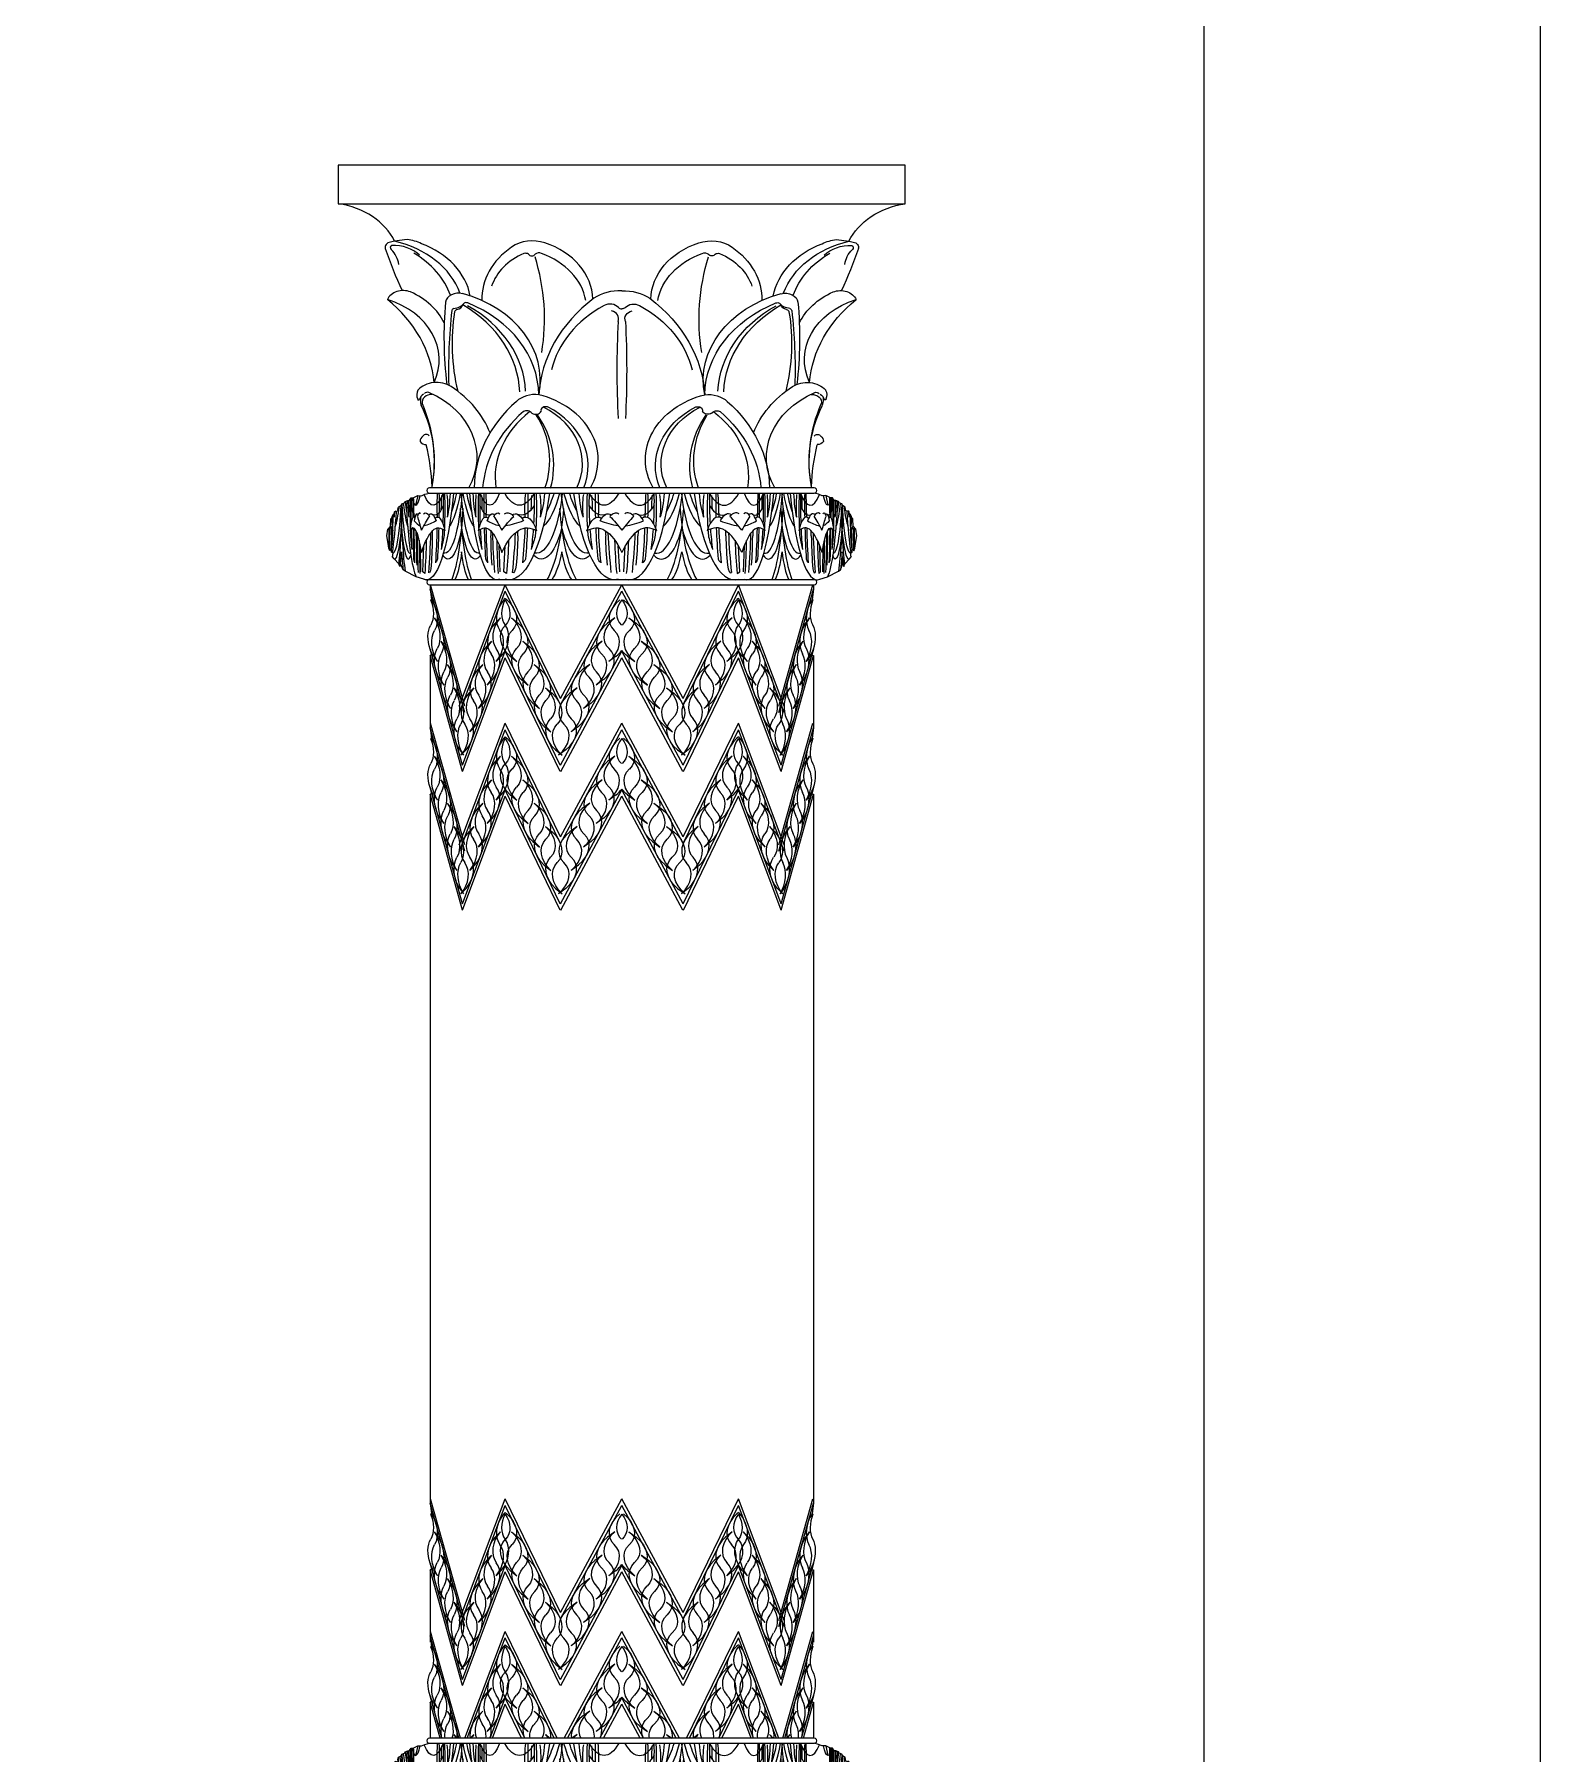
# Model space of a CAD drawing. Extents: x 15151 to 53333, y -36484 to -6005.
# Drawn here: x 35517 to 37866, y -13560 to -10880 of the extents above; entities that cross this region are included whole.
import ezdxf

# ---------------------------------------------------------------- set-up
doc = ezdxf.new("R2010")
doc.units = 0
doc.header["$MEASUREMENT"] = 0
doc.layers.get('DEFPOINTS').update_dxf_attribs({"linetype": 'CONTINUOUS'})
for name, color, linetype in [('3', 3, 'CONTINUOUS'), ('4', 4, 'CONTINUOUS'), ('7', 7, 'CONTINUOUS')]:
    doc.layers.add(name, color=color, linetype=linetype)

# ---------------------------------------------------------------- blocks, each defined once
blk = doc.blocks.new('A$C2CFD5DE8')
at = {"layer": '3'}
for p, q in [((57.2, 92), (3.2, 284.3)), ((57.3, 101.7), (4.1, 291.1)), ((48.8, 101.7), (120.4, 291.1)), ((48.9, 92), (120.4, 281)), ((120.4, 269.9), (118.4, 267.9)), ((206.5, 113.9), (120.4, 291.1)), ((206.5, 103.9), (120.4, 281)), ((120.4, 269.9), (122.9, 267.9)), ((206.5, 113.9), (302.2, 291.1)), ((206.5, 103.9), (302.2, 281)), ((9.8, 239.7), (15.8, 231.4)), ((112.8, 239.7), (104.7, 231.4)), ((130.1, 239.7), (140.5, 231.4)), ((291.3, 239.7), (279.8, 231.4)), ((53.8, 9.8), (3.2, 190.8)), ((19.9, 203.2), (26, 194.9)), ((99.1, 203.2), (91, 194.9)), ((147.8, 203.2), (158.2, 194.9)), ((271.7, 203.2), (260.2, 194.9)), ((53.7, 0), (3.2, 180.7)), ((8.6, 179.7), (14.7, 171.3)), ((30.1, 166.8), (36.2, 158.4)), ((53.6, 9.8), (120.4, 187.5)), ((53.7, 0), (120.4, 177.4)), ((85.4, 166.8), (77.3, 158.4)), ((114.3, 179.7), (106.2, 171.3)), ((206.3, 9.8), (120.4, 187.5)), ((206.2, 0), (120.4, 177.4)), ((128.2, 179.7), (138.6, 171.3)), ((165.4, 166.8), (175.8, 158.4)), ((206.7, 9.8), (302.2, 187.5)), ((206.9, 0), (302.2, 177.4)), ((252.1, 166.8), (240.6, 158.4)), ((293.5, 179.7), (281.9, 171.3)), ((18.8, 143.2), (24.9, 134.8)), ((100.6, 143.2), (92.5, 134.8)), ((145.8, 143.2), (156.3, 134.8)), ((273.9, 143.2), (262.3, 134.8)), ((40.3, 130.3), (46.4, 121.9)), ((71.7, 130.3), (63.6, 121.9)), ((183, 130.3), (193.5, 121.9)), ((232.6, 130.3), (221, 121.9)), ((29, 106.7), (35.1, 98.3)), ((86.9, 106.7), (78.8, 98.3)), ((163.5, 106.7), (173.9, 98.3)), ((254.3, 106.7), (242.7, 98.3)), ((39.2, 70.2), (45.2, 61.8)), ((73.2, 70.2), (65.1, 61.8)), ((181.1, 70.2), (191.5, 61.8)), ((234.7, 70.2), (223.1, 61.8)), ((49.4, 33.7), (55.4, 25.4)), ((59.5, 33.7), (51.3, 25.4)), ((198.8, 33.7), (209.2, 25.4)), ((215.1, 33.7), (203.5, 25.4))]:
    blk.add_line(p, q, dxfattribs=at)
at = {"layer": '3', "extrusion": (0, 0, -1)}
for centre, major_axis, ratio, start_param, end_param in [((-9, 246.6), (-9.7, 34.8), 0.613921, 1.094958, 2.600787), ((87.3, 255), (-37.1, 21.9), 0.744912, 2.111744, 3.332981), ((97.7, 246.6), (-37.1, 21.9), 0.744912, 1.827151, 3.332981), ((30, 192.4), (-9.9, 35.6), 0.613606, 4.258491, 5.746477), ((-4.8, 218.5), (-9.7, 34.8), 0.613921, 1.094958, 2.600787), ((1.2, 210.2), (-9.7, 34.8), 0.613921, 1.094958, 2.600787), ((154.7, 200.7), (-38, 22.5), 0.74475, -1.29354, 0.194446), ((165.1, 192.4), (-38, 22.5), 0.74475, -1.29354, 0.194446), ((104.9, 218.5), (-37.1, 21.9), 0.744912, 1.827151, 3.332981), ((115.3, 210.2), (-37.1, 21.9), 0.744912, 1.827151, 3.332981), ((1166, 545.8), (1163.5, 352.7), 0.210064, 3.084145, 3.13223), ((34.1, 164.2), (-9.9, 35.6), 0.613606, 4.258491, 5.746477), ((5.4, 182), (-9.7, 34.8), 0.613921, 1.094958, 2.600787), ((11.4, 173.7), (-9.7, 34.8), 0.613921, 1.094958, 2.600787), ((172.3, 164.2), (-38, 22.5), 0.74475, -1.29354, 0.194446), ((122.6, 182), (-37.1, 21.9), 0.744912, 1.827151, 3.332981), ((133, 173.7), (-37.1, 21.9), 0.744912, 1.827151, 3.332981), ((40.2, 155.9), (-9.9, 35.6), 0.613606, 4.258491, 5.746477), ((15.6, 145.6), (-9.7, 34.8), 0.613921, 1.094958, 2.600787), ((182.7, 155.9), (-38, 22.5), 0.74475, -1.29354, 0.194446), ((140.2, 145.6), (-37.1, 21.9), 0.744912, 1.827151, 3.332981), ((44.3, 127.8), (-9.9, 35.6), 0.613606, 4.258491, 5.746477), ((50.4, 119.4), (-9.9, 35.6), 0.613606, 4.258491, 5.746477), ((21.6, 137.2), (-9.7, 34.8), 0.613921, 1.094958, 2.600787), ((190, 127.8), (-38, 22.5), 0.74475, -1.29354, 0.194446), ((200.4, 119.4), (-38, 22.5), 0.74475, -1.29354, 0.194446), ((150.6, 137.2), (-37.1, 21.9), 0.744912, 1.827151, 3.332981), ((54.5, 91.3), (-9.9, 35.6), 0.613606, 4.258491, 5.746477), ((60.5, 82.9), (-9.9, 35.6), 0.613606, 4.258491, 5.746477), ((25.8, 109.1), (-9.7, 34.8), 0.613921, 1.094958, 2.600787), ((31.8, 100.7), (-9.7, 34.8), 0.613921, 1.094958, 2.600787), ((207.6, 91.3), (-38, 22.5), 0.74475, -1.29354, 0.194446), ((218, 82.9), (-38, 22.5), 0.74475, -1.29354, 0.194446), ((157.8, 109.1), (-37.1, 21.9), 0.744912, 1.827151, 3.332981), ((168.3, 100.7), (-37.1, 21.9), 0.744912, 1.827151, 3.332981), ((64.7, 54.8), (-9.9, 35.6), 0.613606, 4.258491, 5.746477), ((225.2, 54.8), (-38, 22.5), 0.74475, -1.29354, 0.194446), ((70.7, 46.4), (-9.9, 35.6), 0.613606, 4.258491, 5.746477), ((235.7, 46.4), (-38, 22.5), 0.74475, -1.29354, 0.194446)]:
    blk.add_ellipse(centre, major_axis=major_axis, ratio=ratio, start_param=start_param, end_param=end_param, dxfattribs=at)
at = {"layer": '3'}
for centre, major_axis, ratio, start_param, end_param in [((138.1, 246.6), (20.6, 31.7), 0.754035, 1.382171, 2.888), ((146.2, 255), (20.6, 31.7), 0.754035, 1.666763, 2.888), ((327.4, 246.6), (43.3, 18.2), 0.699158, 1.954906, 3.460736), ((339, 255), (43.3, 18.2), 0.699158, 2.239499, 3.460736), ((124.3, 210.2), (20.6, 31.7), 0.754035, 1.382171, 2.888), ((132.4, 218.5), (20.6, 31.7), 0.754035, 1.382171, 2.888), ((85.6, 192.4), (21.1, 32.4), 0.753644, 4.545266, 6.033252), ((93.7, 200.7), (21.1, 32.4), 0.753644, 4.545266, 6.033252), ((307.8, 210.2), (43.3, 18.2), 0.699158, 1.954906, 3.460736), ((319.4, 218.5), (43.3, 18.2), 0.699158, 1.954906, 3.460736), ((252.5, 192.4), (44.2, 18.7), 0.699099, -1.165699, 0.322287), ((110.6, 173.7), (20.6, 31.7), 0.754035, 1.382171, 2.888), ((118.7, 182), (20.6, 31.7), 0.754035, 1.382171, 2.888), ((80, 164.2), (21.1, 32.4), 0.753644, 4.545266, 6.033252), ((288.2, 173.7), (43.3, 18.2), 0.699158, 1.954906, 3.460736), ((299.8, 182), (43.3, 18.2), 0.699158, 1.954906, 3.460736), ((244.5, 164.2), (44.2, 18.7), 0.699099, -1.165699, 0.322287), ((264.1, 200.7), (44.2, 18.7), 0.699099, -1.165699, -0.885833), ((105, 145.6), (20.6, 31.7), 0.754035, 1.382171, 2.888), ((71.9, 155.9), (21.1, 32.4), 0.753644, 4.545266, 6.033252), ((280.2, 145.6), (43.3, 18.2), 0.699158, 1.954906, 3.460736), ((232.9, 155.9), (44.2, 18.7), 0.699099, -1.165699, 0.322287), ((96.9, 137.2), (20.6, 31.7), 0.754035, 1.382171, 2.888), ((58.2, 119.4), (21.1, 32.4), 0.753644, 4.545266, 6.033252), ((66.3, 127.8), (21.1, 32.4), 0.753644, 4.545266, 6.033252), ((268.6, 137.2), (43.3, 18.2), 0.699158, 1.954906, 3.460736), ((213.3, 119.4), (44.2, 18.7), 0.699099, -1.165699, 0.322287), ((224.9, 127.8), (44.2, 18.7), 0.699099, -1.165699, 0.322287), ((83.2, 100.7), (20.6, 31.7), 0.754035, 1.382171, 2.888), ((91.3, 109.1), (20.6, 31.7), 0.754035, 1.382171, 2.888), ((44.5, 82.9), (21.1, 32.4), 0.753644, 4.545266, 6.033252), ((52.6, 91.3), (21.1, 32.4), 0.753644, 4.545266, 6.033252), ((249, 100.7), (43.3, 18.2), 0.699158, 1.954906, 3.460736), ((260.6, 109.1), (43.3, 18.2), 0.699158, 1.954906, 3.460736), ((193.7, 82.9), (44.2, 18.7), 0.699099, -1.165699, 0.322287), ((205.3, 91.3), (44.2, 18.7), 0.699099, -1.165699, 0.322287), ((38.9, 54.8), (21.1, 32.4), 0.753644, 4.545266, 6.033252), ((185.7, 54.8), (44.2, 18.7), 0.699099, -1.165699, 0.322287), ((30.7, 46.4), (21.1, 32.4), 0.753644, 4.545266, 6.033252), ((174.1, 46.4), (44.2, 18.7), 0.699099, -1.165699, 0.322287)]:
    blk.add_ellipse(centre, major_axis=major_axis, ratio=ratio, start_param=start_param, end_param=end_param, dxfattribs=at)
at = {"layer": '4'}
for p, q in [((3.2, 291.1), (3.2, 284.3)), ((3.2, 284.3), (5.6, 267.9)), ((5.6, 267.9), (4.1, 267.5))]:
    blk.add_line(p, q, dxfattribs=at)
blk.add_lwpolyline([(3.2, 190.8), (5.9, 181.2), (3.2, 180.7), (3.2, 67.6)], dxfattribs=at)
at = {"layer": '4', "extrusion": (0, 0, -1)}
for centre, major_axis, ratio, start_param, end_param in [((-15, 255), (-9.7, 34.8), 0.613921, 1.378641, 2.600787), ((23.9, 200.7), (-9.6, 35.9), 0.612146, 4.59946, 5.733309)]:
    blk.add_ellipse(centre, major_axis=major_axis, ratio=ratio, start_param=start_param, end_param=end_param, dxfattribs=at)
blk = doc.blocks.new('A$C54F87D5F')
at = {"layer": '3'}
for p, q in [((3.3, 12.5), (5.5, 53.2)), ((184.1, 12.5), (181.9, 53.2)), ((7.6, 10), (3.3, 12.5))]:
    blk.add_line(p, q, dxfattribs=at)
at = {"layer": '3', "extrusion": (0, 0, -1)}
for centre, major_axis, start_param, end_param in [((27.8, 282.5), (0, 166.2), 2.663396, 3.61979), ((11.4, 231.7), (0, 231.7), 2.001408, 3.227951), ((66.6, 106.8), (0, 101.3), 4.684148, 4.994302), ((-44.8, 117.6), (0, 285.7), 1.509906, 1.642308), ((-2.6, 120.6), (0, 177.5), 1.492414, 1.759445), ((53.9, 186.1), (0, 144.6), 1.93208, 3.202338), ((8.1, 111.6), (0, 153.7), 1.42103, 1.779284), ((47, 148.5), (0, 66.8), 1.781858, 2.433976), ((51.2, 252.2), (0, 175.1), 2.303866, 2.880331), ((37.6, 292), (0, 214.9), 2.390413, 2.61885), ((133.5, 186.1), (0, 144.6), 3.080847, 4.351105), ((136.2, 252.2), (0, 175.1), 3.402854, 3.979319), ((149.7, 292), (0, 214.9), 3.664335, 3.892772), ((175.9, 231.7), (0, 231.7), 3.055234, 4.281778), ((140.4, 148.5), (0, 66.8), 3.849209, 4.501328), ((179.3, 111.6), (0, 153.7), 4.503901, 4.862155), ((189.9, 120.6), (0, 177.5), 4.52374, 4.790772), ((159.6, 282.5), (0, 166.2), 2.663396, 3.61979), ((232.1, 117.6), (0, 285.7), 4.640877, 4.773279), ((120.7, 106.8), (0, 101.3), 1.288884, 1.599037), ((30.5, 256.4), (0, 155.6), 2.695551, 3.289552), ((76.8, 107.8), (0, 102.1), 4.732079, 4.944553), ((47.7, 113.3), (0, 43.8), 1.103766, 1.9326), ((47.3, 149), (0, 167.9), 1.797308, 2.651607), ((140, 149), (0, 167.9), 3.631578, 4.485877), ((139.6, 113.3), (0, 43.8), 4.350586, 5.17942), ((156.8, 256.4), (0, 155.6), 2.993633, 3.587634), ((110.5, 107.8), (0, 102.1), 1.338633, 1.551106), ((115.3, -926.6), (0, 1074.9), 5.917658, 5.97904), ((39.9, -169), (0, 250), 5.722686, 6.479185), ((9.2, 9.1), (0, 95.3), 6.117283, 6.622178), ((-6.3, 1127.4), (0, 1043.9), 3.013353, 3.103637), ((21.1, 15.1), (0, 87.8), 6.09865, 6.785443), ((37.3, 11.2), (0, 86.7), 6.058667, 7.005565), ((-24.4, 98.2), (0, 202.3), 1.657354, 1.932142), ((-24.4, 98.2), (0, 202.3), 1.542555, 1.572559), ((-44.8, 117.6), (0, 285.7), 1.699028, 1.874063), ((150.1, 11.2), (0, 86.7), 5.560806, 6.507704), ((147.5, -169), (0, 250), 6.087186, 6.843685), ((232.1, 117.6), (0, 285.7), 4.409122, 4.584158), ((211.7, 98.2), (0, 202.3), 4.710626, 4.74063), ((211.7, 98.2), (0, 202.3), 4.351043, 4.625831), ((166.3, 15.1), (0, 87.8), 5.780928, 6.467721), ((193.6, 1127.4), (0, 1043.9), 3.179548, 3.269832), ((178.2, 9.1), (0, 95.3), 5.944193, 6.449088), ((72.1, -926.6), (0, 1074.9), 0.304145, 0.365528), ((-59.9, 84.1), (0, 236.8), 1.66591, 1.888985), ((-82.1, 126.5), (0, 348.1), 1.724799, 1.90809), ((-30.9, 80.4), (0, 187.1), 1.633222, 1.882567), ((94.7, 54.2), (0, 232.4), 4.774815, 4.807552), ((-2.6, 120.6), (0, 177.5), 1.806784, 1.997767), ((-28.1, 330.3), (0, 375.5), 2.348386, 2.42525), ((61.9, 171.1), (0, 138.8), 2.293888, 3.438004), ((8.1, 111.6), (0, 153.7), 1.796569, 1.865992), ((125.4, 171.1), (0, 138.8), 2.845181, 3.989298), ((179.3, 111.6), (0, 153.7), 4.417193, 4.486616), ((215.4, 330.3), (0, 375.5), 3.857935, 3.9348), ((189.9, 120.6), (0, 177.5), 4.285418, 4.476401), ((92.6, 54.2), (0, 232.4), 1.475633, 1.508371), ((218.2, 80.4), (0, 187.1), 4.400618, 4.649963), ((269.5, 126.5), (0, 348.1), 4.375095, 4.558386), ((247.3, 84.1), (0, 236.8), 4.3942, 4.617275), ((31.4, 59.9), (0, 33.3), 2.547408, 3.045092), ((65.2, 103.8), (0, 112.4), 2.136028, 2.728832), ((122.2, 103.8), (0, 112.4), 3.554353, 4.147157), ((155.9, 59.9), (0, 33.3), 3.238093, 3.735777), ((17.5, 28.4), (0, 17.5), 1.882567, 3.356378)]:
    blk.add_ellipse(centre, major_axis=major_axis, ratio=0.3, start_param=start_param, end_param=end_param, dxfattribs=at)
blk = doc.blocks.new('A$C105F1731')
at = {"layer": '3'}
for p, q in [((2.2, 12.5), (3.7, 53.2)), ((122.7, 12.5), (121.2, 53.2)), ((5.1, 9.9), (2.2, 12.5))]:
    blk.add_line(p, q, dxfattribs=at)
at = {"layer": '3', "extrusion": (0, 0, -1)}
for centre, major_axis, start_param, end_param in [((7.6, 231.7), (0, 231.7), 2.001408, 3.227951), ((18.5, 282.5), (0, 166.2), 2.663396, 3.590972), ((44.4, 106.8), (0, 101.3), 4.684148, 4.994302), ((-29.9, 117.6), (0, 285.7), 1.509906, 1.642308), ((-1.7, 120.6), (0, 177.5), 1.492414, 1.759445), ((35.9, 186.1), (0, 144.6), 1.93208, 3.202338), ((5.4, 111.6), (0, 153.7), 1.42103, 1.779284), ((31.3, 148.5), (0, 66.8), 1.781858, 2.433976), ((34.1, 252.2), (0, 175.1), 2.303866, 2.880331), ((25.1, 292), (0, 214.9), 2.390413, 2.61885), ((89, 186.1), (0, 144.6), 3.080847, 4.351105), ((90.8, 252.2), (0, 175.1), 3.402854, 3.979319), ((99.8, 292), (0, 214.9), 3.664335, 3.892772), ((117.3, 231.7), (0, 231.7), 3.055234, 4.281778), ((93.6, 148.5), (0, 66.8), 3.849209, 4.501328), ((119.5, 111.6), (0, 153.7), 4.503901, 4.862155), ((126.6, 120.6), (0, 177.5), 4.52374, 4.790772), ((106.4, 282.5), (0, 166.2), 2.663396, 3.61979), ((154.8, 117.6), (0, 285.7), 4.640877, 4.773279), ((80.5, 106.8), (0, 101.3), 1.288884, 1.599037), ((20.4, 256.4), (0, 155.6), 2.695551, 3.289552), ((51.2, 107.8), (0, 102.1), 4.732079, 4.944553), ((31.8, 113.2), (0, 43.8), 1.103766, 1.9326), ((31.5, 148.9), (0, 167.9), 1.797308, 2.651607), ((93.4, 148.9), (0, 167.9), 3.631578, 4.485877), ((93.1, 113.2), (0, 43.8), 4.350586, 5.17942), ((104.5, 256.4), (0, 155.6), 2.993633, 3.587634), ((73.7, 107.8), (0, 102.1), 1.338633, 1.551106), ((76.8, -926.6), (0, 1074.9), 5.917658, 5.97904), ((26.6, -169), (0, 250), 5.722686, 6.479185), ((6.1, 9), (0, 95.3), 6.117283, 6.622178), ((-4.2, 1127.4), (0, 1043.9), 3.013353, 3.103637), ((14.1, 15.1), (0, 87.8), 6.09865, 6.785443), ((24.9, 11.2), (0, 86.7), 6.058667, 7.005565), ((-16.3, 98.2), (0, 202.3), 1.657354, 1.932142), ((-16.3, 98.2), (0, 202.3), 1.542555, 1.572559), ((-29.9, 117.6), (0, 285.7), 1.699028, 1.874063), ((100, 11.2), (0, 86.7), 5.560806, 6.507704), ((98.3, -169), (0, 250), 6.087186, 6.843685), ((154.8, 117.6), (0, 285.7), 4.409122, 4.584158), ((141.2, 98.2), (0, 202.3), 4.710626, 4.74063), ((141.2, 98.2), (0, 202.3), 4.351043, 4.625831), ((110.8, 15.1), (0, 87.8), 5.780928, 6.467721), ((129.1, 1127.4), (0, 1043.9), 3.179548, 3.269832), ((118.8, 9), (0, 95.3), 5.944193, 6.449088), ((48.1, -926.6), (0, 1074.9), 0.304145, 0.365528), ((-39.9, 84), (0, 236.8), 1.66591, 1.888985), ((-54.8, 126.5), (0, 348.1), 1.724799, 1.90809), ((-20.6, 80.4), (0, 187.1), 1.633222, 1.882567), ((63.2, 54.2), (0, 232.4), 4.774815, 4.807552), ((-1.7, 120.6), (0, 177.5), 1.806784, 1.997767), ((-18.7, 330.3), (0, 375.5), 2.348386, 2.42525), ((41.3, 171.1), (0, 138.8), 2.293888, 3.438004), ((5.4, 111.6), (0, 153.7), 1.796569, 1.865992), ((83.6, 171.1), (0, 138.8), 2.845181, 3.989298), ((119.5, 111.6), (0, 153.7), 4.417193, 4.486616), ((143.6, 330.3), (0, 375.5), 3.857935, 3.9348), ((126.6, 120.6), (0, 177.5), 4.285418, 4.476401), ((61.7, 54.2), (0, 232.4), 1.475633, 1.508371), ((145.5, 80.4), (0, 187.1), 4.400618, 4.649963), ((179.7, 126.5), (0, 348.1), 4.375095, 4.558386), ((164.8, 84), (0, 236.8), 4.3942, 4.617275), ((20.9, 59.9), (0, 33.3), 2.547408, 3.045092), ((43.5, 103.8), (0, 112.4), 2.136028, 2.728832), ((81.4, 103.8), (0, 112.4), 3.554353, 4.147157), ((104, 59.9), (0, 33.3), 3.238093, 3.735777), ((11.7, 28.4), (0, 17.5), 1.882567, 3.356378)]:
    blk.add_ellipse(centre, major_axis=major_axis, ratio=0.2, start_param=start_param, end_param=end_param, dxfattribs=at)
blk = doc.blocks.new('A$C346E2632')
at = {"layer": '3'}
for p, q in [((48.2, 139.1), (44.8, 124.1)), ((66.3, 143), (666.3, 143)), ((684.4, 139.1), (687.8, 124.1)), ((53, 20.2), (52.2, 60.9)), ((679.6, 20.2), (680.4, 60.9)), ((66.3, 8), (666.3, 8))]:
    blk.add_line(p, q, dxfattribs=at)
for centre, radius, start, end in [((-8.3, 78.7), 18.8, 16.4133, 42.1982), ((740.9, 78.7), 18.8, 137.8018, 163.5867), ((124.5, 31.2), 104.3, 173.7875, 181.5482), ((608.1, 31.2), 104.3, 358.4518, 6.2125)]:
    blk.add_arc(centre, radius, start, end, dxfattribs=at)
for centre, major_axis, start_param, end_param in [((54.9, 128.3), (0, -177.5), 4.678574, 4.901038), ((28.4, 115.5), (0, -102.1), 1.590486, 1.766782), ((44.8, 290.2), (0, -166.2), -0.372188, 0.426328), ((69, 125.3), (0, -285.7), 4.6763, 4.783901), ((31.8, 114.5), (0, -101.3), 1.542555, 1.782133), ((-4.6, 239.4), (0, -231.7), 0.612736, 1.000407), ((-5.7, 119.3), (0, -153.7), 1.362308, 1.506132), ((9.6, 193.8), (0, -144.6), 0.002392, 1.065378), ((7.3, 156.2), (0, -66.8), 0.707617, 0.88651), ((7.5, 121), (0, -43.8), 1.208993, 1.392551), ((8.7, 259.9), (0, -175.1), 0.261261, 0.665847), ((4.1, 299.7), (0, -214.9), 0.522742, 0.529989), ((7.4, 156.7), (0, -167.9), 0.738717, 1.344285), ((38.3, 156.7), (0, -167.9), -1.344285, -0.630149), ((36.1, 193.8), (0, -144.6), -1.082744, 0.060745), ((37, 259.9), (0, -175.1), -0.710079, -0.261261), ((41.5, 299.7), (0, -214.9), -0.657463, -0.522742), ((50.2, 239.4), (0, -231.7), -1.080973, -0.19634), ((38.4, 156.2), (0, -66.8), -1.188514, -0.707617), ((38.1, 121), (0, -43.8), 4.466441, 5.074192), ((51.4, 119.3), (0, -153.7), 4.624901, 4.920877), ((41.6, 18.9), (0, -86.7), 2.917074, 3.863972), ((43.9, 264.1), (0, -155.6), -0.446041, 0.147959), ((62.2, 105.9), (0, -202.3), 4.684148, 4.714152), ((47, 22.8), (0, -87.8), 2.957057, 3.64385), ((51, 16.8), (0, -95.3), 2.97569, 3.480585), ((4.9, -161.3), (0, -250), 2.945593, 3.280487), ((-16.5, 105.9), (0, -202.3), 1.323809, 1.484238), ((-23.3, 125.3), (0, -285.7), 1.31637, 1.442565), ((4, 18.9), (0, -86.7), 2.419213, 2.889706), ((-9.3, 128.3), (0, -177.5), 1.143826, 1.334808), ((-9.3, 128.3), (0, -177.5), 1.382147, 1.448475), ((-5.7, 119.3), (0, -153.7), 1.275601, 1.345024), ((12.2, 178.8), (0, -138.8), -0.040336, 0.847705), ((33.4, 178.8), (0, -138.8), -0.847705, 0.296411), ((40.8, -161.3), (0, -250), 2.581093, 3.337592), ((51.4, 119.3), (0, -153.7), -1.345024, -1.275601), ((54.9, 128.3), (0, -177.5), -1.334808, -1.143826), ((69, 125.3), (0, -285.7), -1.442565, -1.267529), ((62.2, 105.9), (0, -202.3), -1.484238, -1.20945), ((56.1, 1135.1), (0, -1043.9), -0.128239, -0.037955), ((22.5, 61.9), (0, -232.4), 1.633222, 1.665959), ((81.4, 134.2), (0, -348.1), -1.416793, -1.233503), ((15.6, -918.9), (0, -1074.9), 2.776065, 2.837447), ((-17.7, 338), (0, -375.5), 0.716343, 0.793207), ((63.4, 338), (0, -375.5), -0.793207, -0.716343), ((64.3, 88.1), (0, -187.1), -1.508371, -1.259025), ((74, 91.8), (0, -236.8), -1.475682, -1.252608), ((12.2, 178.8), (0, -138.8), -0.242423, -0.183234), ((13.3, 111.5), (0, -112.4), 0.800641, 1.005565), ((32.3, 111.5), (0, -112.4), -1.005565, -0.66906), ((43.6, 67.6), (0, -33.3), -0.594184, -0.0965)]:
    blk.add_ellipse(centre, major_axis=major_axis, ratio=0.1, start_param=start_param, end_param=end_param, dxfattribs=at)
at = {"layer": '3', "extrusion": (0, 0, -1)}
for centre, major_axis, start_param, end_param in [((687.8, 290.2), (0, -166.2), -0.372188, 0.426328), ((700.8, 114.5), (0, -101.3), 1.542555, 1.782133), ((663.6, 125.3), (0, -285.7), 4.6763, 4.783901), ((704.2, 115.5), (0, -102.1), 1.590486, 1.766782), ((677.7, 128.3), (0, -177.5), 4.678574, 4.901038), ((681.6, 16.8), (0, -95.3), 2.97569, 3.480585), ((685.6, 22.8), (0, -87.8), 2.957057, 3.64385), ((688.7, 264.1), (0, -155.6), -0.446041, 0.147959), ((682.4, 239.4), (0, -231.7), -1.080973, -0.19634), ((691, 18.9), (0, -86.7), 2.917074, 3.863972), ((670.4, 105.9), (0, -202.3), 4.684148, 4.714152), ((696.5, 193.8), (0, -144.6), -1.082744, 0.060745), ((681.3, 119.3), (0, -153.7), 4.624901, 4.920877), ((694.5, 121), (0, -43.8), 4.466441, 5.074192), ((694.2, 156.2), (0, -66.8), -1.188514, -0.707617), ((695.6, 259.9), (0, -175.1), -0.710079, -0.261261), ((691.1, 299.7), (0, -214.9), -0.657463, -0.522742), ((694.3, 156.7), (0, -167.9), -1.344285, -0.630149), ((725.2, 156.7), (0, -167.9), 0.738717, 1.344285), ((723, 193.8), (0, -144.6), 0.002392, 1.065378), ((724, 259.9), (0, -175.1), 0.261261, 0.665847), ((728.5, 299.7), (0, -214.9), 0.522742, 0.529989), ((737.2, 239.4), (0, -231.7), 0.612736, 1.000407), ((725.3, 156.2), (0, -66.8), 0.707617, 0.88651), ((725.1, 121), (0, -43.8), 1.208993, 1.392551), ((738.3, 119.3), (0, -153.7), 1.362308, 1.506132), ((717, -918.9), (0, -1074.9), 2.776065, 2.837447), ((691.9, -161.3), (0, -250), 2.581093, 3.337592), ((676.5, 1135.1), (0, -1043.9), -0.128239, -0.037955), ((651.2, 134.2), (0, -348.1), -1.416793, -1.233503), ((710.1, 61.9), (0, -232.4), 1.633222, 1.665959), ((670.4, 105.9), (0, -202.3), -1.484238, -1.20945), ((663.6, 125.3), (0, -285.7), -1.442565, -1.267529), ((677.7, 128.3), (0, -177.5), -1.334808, -1.143826), ((699.2, 178.8), (0, -138.8), -0.847705, 0.296411), ((681.3, 119.3), (0, -153.7), -1.345024, -1.275601), ((720.4, 178.8), (0, -138.8), -0.040336, 0.847705), ((728.6, 18.9), (0, -86.7), 2.419213, 2.889706), ((727.7, -161.3), (0, -250), 2.945593, 3.280487), ((738.3, 119.3), (0, -153.7), 1.275601, 1.345024), ((741.9, 128.3), (0, -177.5), 1.382147, 1.448475), ((741.9, 128.3), (0, -177.5), 1.143826, 1.334808), ((755.9, 125.3), (0, -285.7), 1.31637, 1.442565), ((749.1, 105.9), (0, -202.3), 1.323809, 1.484238), ((658.6, 91.8), (0, -236.8), -1.475682, -1.252608), ((668.3, 88.1), (0, -187.1), -1.508371, -1.259025), ((669.2, 338), (0, -375.5), -0.793207, -0.716343), ((750.4, 338), (0, -375.5), 0.716343, 0.793207), ((689, 67.6), (0, -33.3), -0.594184, -0.0965), ((700.3, 111.5), (0, -112.4), -1.005565, -0.66906), ((719.3, 111.5), (0, -112.4), 0.800641, 1.005565), ((720.4, 178.8), (0, -138.8), -0.242423, -0.183234)]:
    blk.add_ellipse(centre, major_axis=major_axis, ratio=0.1, start_param=start_param, end_param=end_param, dxfattribs=at)
at = {"layer": '4'}
for points in [[(57.7, 8.6), (45.7, 12.1), (28.4, 21), (25.4, 23.4), (21.4, 33.3), (20.2, 28.3), (18.6, 32.7), (11.5, 40.3), (8.8, 43.3), (9.6, 49.3), (7.1, 50.8), (7, 54.2), (5.6, 55.3), (4.4, 53.1), (3, 57), (2.1, 64.1), (0, 76.5), (1.5, 86.8), (5.7, 91.3), (6, 102.7), (7.6, 104.2), (8.5, 107.2), (9.6, 109.3), (11.7, 111.5), (12, 113.6), (13.7, 115.3), (14.7, 114.1), (18.1, 116.1), (17.3, 117.7), (18, 121.2), (19.4, 122.1), (22.2, 123.7), (23.4, 126.2), (27.5, 127.8), (28.5, 129.9), (32.4, 131.4), (35.4, 131.9), (37.9, 135.3), (42, 135.8), (48.2, 139.1), (53.9, 138.8), (59.4, 141.1), (66.3, 143)], [(674.9, 8.6), (686.9, 12.1), (704.2, 21), (707.3, 23.4), (711.2, 33.3), (712.4, 28.3), (714, 32.7), (721.2, 40.3), (723.8, 43.3), (723, 49.3), (725.5, 50.8), (725.7, 54.2), (727, 55.3), (728.2, 53.1), (729.6, 57), (730.5, 64.1), (732.6, 76.5), (731.1, 86.8), (727, 91.3), (726.6, 102.7), (725, 104.2), (724.1, 107.2), (723, 109.3), (721, 111.5), (720.6, 113.6), (718.9, 115.3), (718, 114.1), (714.5, 116.1), (715.3, 117.7), (714.6, 121.2), (713.2, 122.1), (710.5, 123.7), (709.2, 126.2), (705.1, 127.8), (704.1, 129.9), (700.2, 131.4), (697.2, 131.9), (694.8, 135.3), (690.6, 135.8), (684.4, 139.1), (678.7, 138.8), (673.2, 141.1), (666.3, 143)]]:
    blk.add_lwpolyline(points, dxfattribs=at)
for centre, radius, start, end in [((66.3, 147), 4, 89.8983, 270.1017), ((666.3, 147), 4, 269.8983, 90.1017), ((63, 24.7), 17, 251.6438, 280.9597), ((66.3, 4), 4, 89.8983, 270.1017), ((669.6, 24.7), 17, 259.0403, 288.3562), ((666.3, 4), 4, 269.8983, 90.1017)]:
    blk.add_arc(centre, radius, start, end, dxfattribs=at)
at = {"layer": '7'}
for points in [[(666.3, 151), (366.3, 151), (66.3, 151)], [(66.3, 0), (366.3, 0), (666.3, 0)]]:
    blk.add_lwpolyline(points, dxfattribs=at)
at = {"layer": '3'}
for name, p in [('A$C105F1731', (54.1, 7.7)), ('A$C54F87D5F', (179, 7.7))]:
    blk.add_blockref(name, p, dxfattribs=at)
at = {"layer": '3', "xscale": -1}
for name, p in [('A$C54F87D5F', (553.7, 7.7)), ('A$C105F1731', (678.6, 7.7))]:
    blk.add_blockref(name, p, dxfattribs=at)
blk = doc.blocks.new('A$C3A1E4C66')
at = {"layer": '3'}
for p, q in [((50.9, 0), (4.1, 166.7)), ((57.4, 0), (120.4, 166.7)), ((201.4, 0), (120.4, 166.7)), ((212.1, 0), (302.2, 166.7)), ((48.1, 0), (3.2, 159.9)), ((61.2, 0), (120.4, 156.6)), ((120.4, 145.5), (118.4, 143.5)), ((196.5, 0), (120.4, 156.6)), ((120.4, 145.5), (122.9, 143.5)), ((217.6, 0), (302.2, 156.6)), ((9.8, 115.3), (15.8, 107)), ((112.8, 115.3), (104.7, 107)), ((130.1, 115.3), (140.5, 107)), ((291.3, 115.3), (279.8, 107)), ((21.8, 0), (3.2, 66.4)), ((18.9, 0), (3.2, 56.3)), ((8.6, 55.3), (14.7, 46.9)), ((19.9, 78.9), (26, 70.5)), ((99.1, 78.9), (91, 70.5)), ((96.7, 0), (120.4, 63.1)), ((114.3, 55.3), (106.2, 46.9)), ((150.9, 0), (120.4, 63.1)), ((128.2, 55.3), (138.6, 46.9)), ((147.8, 78.9), (158.2, 70.5)), ((271.7, 78.9), (260.2, 70.5)), ((268.2, 0), (302.2, 63.1)), ((293.5, 55.3), (281.9, 46.9)), ((30.1, 42.4), (36.2, 34)), ((85.4, 42.4), (77.3, 34)), ((100.5, 0), (120.4, 53)), ((146, 0), (120.4, 53)), ((165.4, 42.4), (175.8, 34)), ((252.1, 42.4), (240.6, 34)), ((273.7, 0), (302.2, 53)), ((18.8, 18.8), (24.9, 10.4)), ((40.3, 5.9), (44.6, 0)), ((71.7, 5.9), (66, 0)), ((100.6, 18.8), (92.5, 10.4)), ((145.8, 18.8), (156.3, 10.4)), ((183, 5.9), (190.4, 0)), ((232.6, 5.9), (224.4, 0)), ((273.9, 18.8), (262.3, 10.4))]:
    blk.add_line(p, q, dxfattribs=at)
at = {"layer": '3', "extrusion": (0, 0, -1)}
for centre, major_axis, ratio, start_param, end_param in [((-9, 122.3), (-9.7, 34.8), 0.613921, 1.094958, 2.600787), ((87.3, 130.6), (-37.1, 21.9), 0.744912, 2.111744, 3.332981), ((97.7, 122.3), (-37.1, 21.9), 0.744912, 1.827151, 3.332981), ((-4.8, 94.1), (-9.7, 34.8), 0.613921, 1.094958, 2.600787), ((104.9, 94.1), (-37.1, 21.9), 0.744912, 1.827151, 3.332981), ((30, 68), (-9.9, 35.6), 0.613606, 4.258491, 5.746477), ((1.2, 85.8), (-9.7, 34.8), 0.613921, 1.094958, 2.600787), ((154.7, 76.3), (-38, 22.5), 0.74475, -1.29354, 0.194446), ((165.1, 68), (-38, 22.5), 0.74475, -1.29354, 0.194446), ((115.3, 85.8), (-37.1, 21.9), 0.744912, 1.827151, 3.332981), ((1166, 421.4), (1163.5, 352.7), 0.210064, 3.084145, 3.13223), ((34.1, 39.8), (-9.9, 35.6), 0.613606, 4.258491, 5.746477), ((40.2, 31.5), (-9.9, 35.6), 0.613606, 4.258491, 5.746477), ((5.4, 57.6), (-9.7, 34.8), 0.613921, 1.094958, 2.600787), ((11.4, 49.3), (-9.7, 34.8), 0.613921, 1.094958, 2.600787), ((172.3, 39.8), (-38, 22.5), 0.74475, -1.29354, 0.194446), ((182.7, 31.5), (-38, 22.5), 0.74475, -1.29354, 0.194446), ((122.6, 57.6), (-37.1, 21.9), 0.744912, 1.827151, 3.332981), ((133, 49.3), (-37.1, 21.9), 0.744912, 1.827151, 3.332981), ((44.3, 3.4), (-9.9, 35.6), 0.613606, 4.78799, 5.746477), ((15.6, 21.2), (-9.7, 34.8), 0.613921, 1.094958, 2.382363), ((21.6, 12.8), (-9.7, 34.8), 0.613921, 1.094958, 2.110592), ((190, 3.4), (-38, 22.5), 0.74475, -0.764041, 0.194446), ((140.2, 21.2), (-37.1, 21.9), 0.744912, 1.827151, 3.114556), ((150.6, 12.8), (-37.1, 21.9), 0.744912, 1.827151, 2.842785), ((50.4, -5), (-9.9, 35.6), 0.613606, 5.020002, 5.746477), ((25.8, -15.3), (-9.7, 34.8), 0.613921, 1.094958, 1.290485), ((200.4, -5), (-38, 22.5), 0.74475, -0.532028, 0.194446), ((157.8, -15.3), (-37.1, 21.9), 0.744912, 1.827151, 2.022678)]:
    blk.add_ellipse(centre, major_axis=major_axis, ratio=ratio, start_param=start_param, end_param=end_param, dxfattribs=at)
at = {"layer": '3'}
for centre, major_axis, ratio, start_param, end_param in [((138.1, 122.3), (20.6, 31.7), 0.754035, 1.382171, 2.888), ((146.2, 130.6), (20.6, 31.7), 0.754035, 1.666763, 2.888), ((327.4, 122.3), (43.3, 18.2), 0.699158, 1.954906, 3.460736), ((339, 130.6), (43.3, 18.2), 0.699158, 2.239499, 3.460736), ((132.4, 94.1), (20.6, 31.7), 0.754035, 1.382171, 2.888), ((319.4, 94.1), (43.3, 18.2), 0.699158, 1.954906, 3.460736), ((124.3, 85.8), (20.6, 31.7), 0.754035, 1.382171, 2.888), ((85.6, 68), (21.1, 32.4), 0.753644, 4.545266, 6.033252), ((93.7, 76.3), (21.1, 32.4), 0.753644, 4.545266, 6.033252), ((307.8, 85.8), (43.3, 18.2), 0.699158, 1.954906, 3.460736), ((252.5, 68), (44.2, 18.7), 0.699099, -1.165699, 0.322287), ((110.6, 49.3), (20.6, 31.7), 0.754035, 1.382171, 2.888), ((118.7, 57.6), (20.6, 31.7), 0.754035, 1.382171, 2.888), ((71.9, 31.5), (21.1, 32.4), 0.753644, 4.545266, 6.033252), ((80, 39.8), (21.1, 32.4), 0.753644, 4.545266, 6.033252), ((288.2, 49.3), (43.3, 18.2), 0.699158, 1.954906, 3.460736), ((299.8, 57.6), (43.3, 18.2), 0.699158, 1.954906, 3.460736), ((232.9, 31.5), (44.2, 18.7), 0.699099, -1.165699, 0.322287), ((244.5, 39.8), (44.2, 18.7), 0.699099, -1.165699, 0.322287), ((264.1, 76.3), (44.2, 18.7), 0.699099, -1.165699, -0.885833), ((96.9, 12.8), (20.6, 31.7), 0.754035, 1.382171, 2.397804), ((105, 21.2), (20.6, 31.7), 0.754035, 1.382171, 2.669575), ((66.3, 3.4), (21.1, 32.4), 0.753644, 5.074766, 6.033252), ((268.6, 12.8), (43.3, 18.2), 0.699158, 1.954906, 2.97054), ((280.2, 21.2), (43.3, 18.2), 0.699158, 1.954906, 3.242311), ((224.9, 3.4), (44.2, 18.7), 0.699099, -0.6362, 0.322287), ((91.3, -15.3), (20.6, 31.7), 0.754035, 1.382171, 1.577697), ((58.2, -5), (21.1, 32.4), 0.753644, 5.306778, 6.033252), ((260.6, -15.3), (43.3, 18.2), 0.699158, 1.954906, 2.150433), ((213.3, -5), (44.2, 18.7), 0.699099, -0.404187, 0.322287)]:
    blk.add_ellipse(centre, major_axis=major_axis, ratio=ratio, start_param=start_param, end_param=end_param, dxfattribs=at)
at = {"layer": '4'}
for p, q in [((3.2, 166.7), (3.2, 159.9)), ((3.2, 159.9), (5.6, 143.5)), ((5.6, 143.5), (4.1, 143.1))]:
    blk.add_line(p, q, dxfattribs=at)
blk.add_lwpolyline([(3.2, 66.4), (5.9, 56.8), (3.2, 56.3), (3.2, 0.2)], dxfattribs=at)
at = {"layer": '4', "extrusion": (0, 0, -1)}
for centre, major_axis, ratio, start_param, end_param in [((-15, 130.6), (-9.7, 34.8), 0.613921, 1.378641, 2.600787), ((23.9, 76.3), (-9.6, 35.9), 0.612146, 4.59946, 5.733309)]:
    blk.add_ellipse(centre, major_axis=major_axis, ratio=ratio, start_param=start_param, end_param=end_param, dxfattribs=at)
blk = doc.blocks.new('A$C0E220DD9')
at = {"layer": '3'}
blk.add_line((107.6, 387.4), (87.8, 384.9), dxfattribs=at)
for centre, major_axis, start_param, end_param in [((86.1, 375.1), (5.04, 0), 2.194326, 3.934518), ((85.8, 335.7), (53.4, 0), 0.695757, 1.620398), ((47, 270.5), (-148.8, 0), 3.42875, 4.434263), ((98.4, 338.9), (61.3, 0), 1.036462, 1.420648), ((72.2, 283.2), (-135.2, 0), 3.293024, 4.273414), ((358.4, 294.3), (134.7, 0), 2.285158, 3.157841), ((303, 345.5), (-50, 0), 4.319284, 5.42675), ((275.7, 293), (121.1, 0), 0.017357, 1.177691), ((37.6, 344), (57.1, 0), 0.107037, 0.666705), ((29.7, 268.6), (150.5, 0), 0.268832, 0.946596), ((336.7, 294.7), (100.7, 0), 2.058306, 2.890688), ((291.8, 359), (-8.83, 0), 4.134728, 4.973059), ((302, 366.5), (5.65, 0), 3.493617, 5.855778), ((-180.5, 263.9), (-502.1, 0), 3.010548, 3.385201), ((312.9, 360.4), (7.87, 0), 1.048394, 2.404122), ((268.6, 279.1), (118.6, 0), 0.140781, 1.15209), ((55.1, 223.2), (118.2, 0), 0.371735, 1.06237), ((187.2, 288), (-20, 0), 4.388976, 6.159031), ((137, 168.2), (178, 0), 6.123811, 7.530569), ((588, 136), (275.5, 0), 2.329522, 3.098326), ((440, 255.7), (-65.2, 0), 4.680579, 5.402591), ((31.5, 200.1), (125.9, 0), 5.922847, 7.486909), ((1086, 234.3), (-921.2, 0), 6.207504, 6.3817), ((1494.5, 183.7), (-1322.6, 0), 6.195176, 6.305104), ((666.1, 225.2), (-488.7, 0), 6.155336, 6.473846), ((182, 276.3), (-5, 0), 5.144882, 6.195176), ((176.3, 299.1), (-24.2, 0), 1.720584, 2.548821), ((186.4, 274.5), (-5, 0), 4.972787, 6.155336), ((181.9, 288.1), (12.5, 0), 4.972787, 6.086574), ((64.2, 144.8), (-218.9, 0), 3.172037, 4.07695), ((199.5, 285.2), (-5, 0), 4.242595, 5.407708), ((80.4, 145.3), (-211.9, 0), 3.176656, 4.103546), ((110.1, 144.3), (-202.5, 0), 3.150959, 4.242595), ((525.1, 155.3), (-196, 0), 5.312364, 6.097543), ((423.7, 273.9), (16.3, 0), 0.611363, 2.170772), ((420.7, 264.1), (16.5, 0), 5.969668, 7.524549), ((442, 284.2), (6.11, 0), 3.752956, 4.72583), ((2827.1, 184.2), (-2392.6, 0), 6.243558, 6.322813), ((145.6, 134), (-14.9, 0), 4.64701, 6.494183), ((139.1, 144.8), (5.94, 0), 1.20925, 2.503464), ((72.3, 47.9), (144.2, 0), 5.858273, 7.355875), ((58.2, 42.5), (186.6, 0), 0.296809, 0.887291), ((465.4, -1.3), (-253.6, 0), 5.54555, 6.274712), ((307.1, 114.9), (38.8, 0), 1.423697, 2.432303), ((272.9, 44.7), (-132.3, 0), 2.709858, 4.4063), ((-195.8, 41.8), (-345.6, 0), 2.996739, 3.472223), ((466.4, -11.8), (-241.8, 0), 5.538746, 6.220299), ((422.4, 17.1), (-177.8, 0), 5.480041, 6.401336), ((293.9, 113.2), (9.27, 0), 0.516182, 2.188389), ((307.8, 122.3), (-8.89, 0), 0.858474, 2.797405), ((131.4, 43.2), (-198.4, 0), 2.865922, 3.606757), ((132.4, 35.5), (-203.6, 0), 2.921965, 3.646268), ((323.7, 120.9), (-7.68, 0), 4.343007, 6.448625), ((250, 37.9), (-130.8, 0), 2.774436, 4.146718), ((253.4, 34.7), (-136.2, 0), 2.820946, 4.145868)]:
    blk.add_ellipse(centre, major_axis=major_axis, ratio=0.8, start_param=start_param, end_param=end_param, dxfattribs=at)
at = {"layer": '4'}
blk.add_line((87.8, 384.9), (81.3, 383.4), dxfattribs=at)
for centre, major_axis, start_param, end_param in [((-22.4, 350.4), (-118.4, 0), 3.515332, 4.522071), ((82.9, 375.5), (10, 0), 1.737129, 3.411392), ((1070.5, 594), (-1034.7, 0), 0.2698, 0.352895), ((101.2, 287), (26.2, 0), 1.120812, 2.792644), ((-104.4, 151.4), (254.2, 0), 0.065109, 0.778277), ((153.3, 136), (35.9, 0), 0.887291, 2.516339), ((145.8, 145.3), (-23.5, 0), 5.869082, 6.647693), ((125.1, 138.6), (-1.34, 0), 0.048514, 2.975554), ((144.4, 135), (-18.4, 0), 5.385847, 6.050887), ((160.1, 137.1), (32.1, 0), 2.913142, 3.441156), ((-157.2, 40.9), (-307.2, 0), 2.97607, 3.510549), ((140.9, 73.3), (-13.2, 0), 5.459378, 6.332087), ((137, 79.2), (5.51, 0), 0.444056, 2.697537), ((138.2, 77.2), (11.8, 0), 3.622804, 4.62659), ((-340.2, -7), (-486.5, 0), 3.164451, 3.334929)]:
    blk.add_ellipse(centre, major_axis=major_axis, ratio=0.8, start_param=start_param, end_param=end_param, dxfattribs=at)
blk = doc.blocks.new('A$C766E3EEA')
at = {"layer": '4'}
for p, q in [((151.1, 2306.5), (151.1, 1320.9)), ((748.9, 2306.5), (748.9, 1320.9)), ((151.1, 1210.6), (151.1, 1107.7))]:
    blk.add_line(p, q, dxfattribs=at)
blk.add_lwpolyline([(892.1, 3340), (892.1, 3400), (450, 3400), (7.9, 3400), (7.9, 3340)], dxfattribs=at)
at = {"layer": '7'}
blk.add_line((7.9, 3340), (892.1, 3340), dxfattribs=at)
at = {"layer": '3'}
for name, p in [('A$C0E220DD9', (7.9, 2896.6)), ('A$C346E2632', (83.7, 2746)), ('A$C2CFD5DE8', (147.8, 2454.9)), ('A$C2CFD5DE8', (147.8, 2238.9)), ('A$C2CFD5DE8', (147.8, 1029.9)), ('A$C3A1E4C66', (147.8, 947.8)), ('A$C346E2632', (83.7, 797))]:
    blk.add_blockref(name, p, dxfattribs=at)
at = {"layer": '3', "xscale": -1}
for name, p in [('A$C0E220DD9', (892.1, 2896.6)), ('A$C2CFD5DE8', (752.2, 2454.9)), ('A$C2CFD5DE8', (752.2, 2238.9)), ('A$C2CFD5DE8', (752.2, 1029.9)), ('A$C3A1E4C66', (752.2, 947.8))]:
    blk.add_blockref(name, p, dxfattribs=at)

msp = doc.modelspace()

# ---------------------------------------------------------------- linework, layer by layer
at = {"layer": 'DEFPOINTS'}
msp.add_line((37341.2, -6854.7), (37341.2, -15254.7), dxfattribs=at)
msp.add_lwpolyline([(30481.2, -15989.7), (37866.2, -15989.7), (37866.2, -6084.7), (30481.2, -6084.7)], close=True, dxfattribs=at)

# ---------------------------------------------------------------- block references
at = {"layer": '3'}
msp.add_blockref('A$C766E3EEA', (35983.4, -14484.3), dxfattribs=at)

doc.saveas('drawing.dxf')
